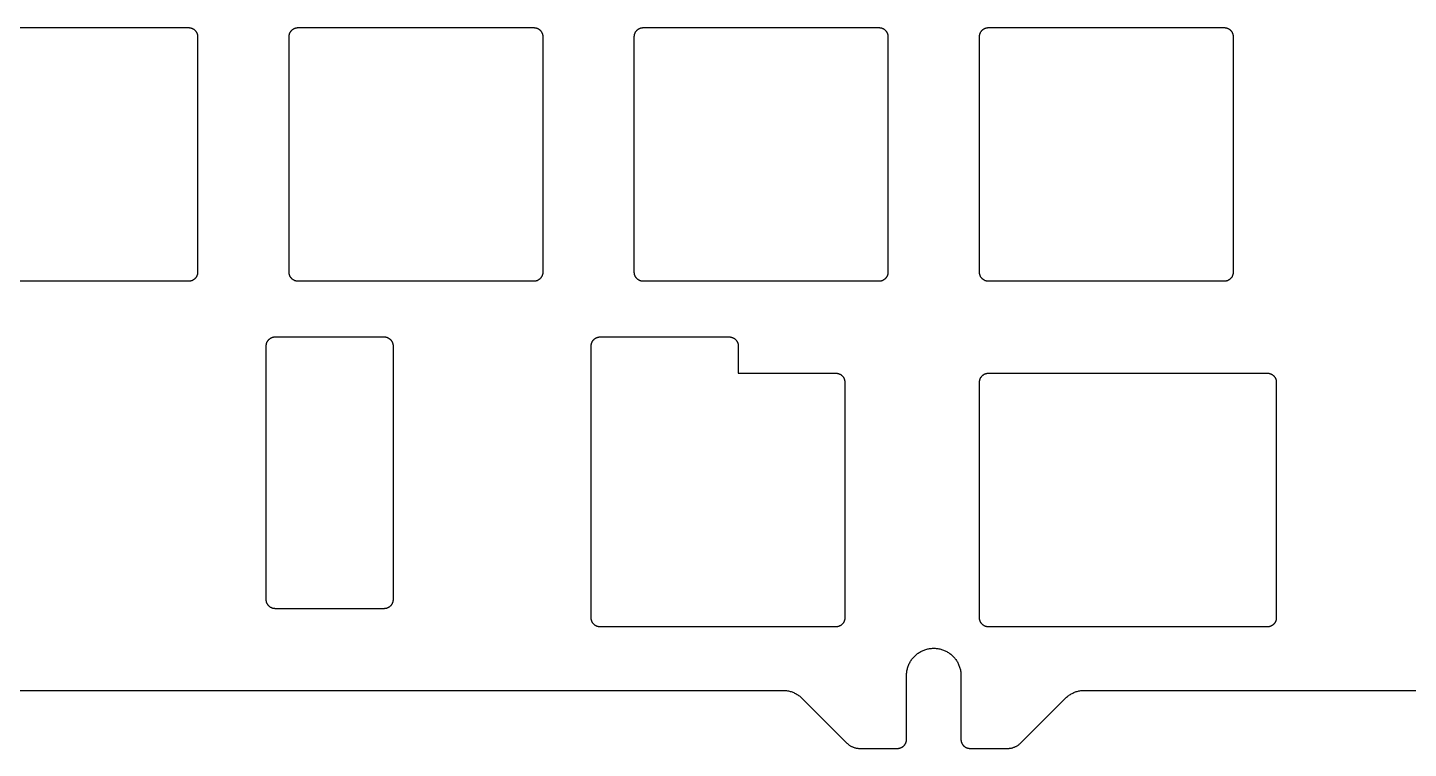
# Model space of a CAD drawing. Header units: millimetres. Extents: x 71 to 420, y -290 to -162.
# Drawn here: x 236 to 312.2, y -290.2 to -250.4 of the extents above; entities that cross this region are included whole.
import ezdxf

# ---------------------------------------------------------------- set-up
doc = ezdxf.new("R2010")
doc.units = ezdxf.units.MM
doc.layers.add('Layer 02', color=3, linetype='Continuous', true_color=0x00ff00)

msp = doc.modelspace()

# ---------------------------------------------------------------- linework, layer by layer
at = {"layer": 'Layer 02'}
for points in [[(231.92, -250.418), (244.92, -250.418)], [(244.92, -250.418), (244.937, -250.418), (244.954, -250.419), (244.971, -250.421), (244.988, -250.423), (245.005, -250.425), (245.022, -250.428), (245.038, -250.432), (245.055, -250.437), (245.071, -250.441), (245.087, -250.447), (245.103, -250.453), (245.119, -250.459), (245.135, -250.466), (245.15, -250.474), (245.165, -250.482), (245.18, -250.491), (245.194, -250.5), (245.208, -250.51), (245.222, -250.52), (245.235, -250.53), (245.249, -250.541), (245.261, -250.553), (245.273, -250.564), (245.285, -250.577), (245.297, -250.589), (245.308, -250.602), (245.318, -250.616), (245.328, -250.63), (245.338, -250.644), (245.347, -250.658), (245.356, -250.673), (245.364, -250.688), (245.371, -250.703), (245.379, -250.719), (245.385, -250.735), (245.391, -250.751), (245.396, -250.767), (245.401, -250.783), (245.406, -250.8), (245.409, -250.816), (245.413, -250.833), (245.415, -250.85), (245.417, -250.867), (245.419, -250.884), (245.42, -250.901), (245.42, -250.918)], [(250.47, -250.918), (250.47, -250.901), (250.471, -250.884), (250.473, -250.867), (250.475, -250.85), (250.477, -250.833), (250.48, -250.816), (250.484, -250.8), (250.488, -250.783), (250.493, -250.767), (250.499, -250.751), (250.505, -250.735), (250.511, -250.719), (250.518, -250.703), (250.526, -250.688), (250.534, -250.673), (250.543, -250.658), (250.552, -250.644), (250.561, -250.63), (250.572, -250.616), (250.582, -250.602), (250.593, -250.589), (250.604, -250.577), (250.616, -250.564), (250.629, -250.553), (250.641, -250.541), (250.654, -250.53), (250.668, -250.52), (250.682, -250.51), (250.696, -250.5), (250.71, -250.491), (250.725, -250.482), (250.74, -250.474), (250.755, -250.466), (250.771, -250.459), (250.786, -250.453), (250.802, -250.447), (250.819, -250.441), (250.835, -250.437), (250.852, -250.432), (250.868, -250.428), (250.885, -250.425), (250.902, -250.423), (250.919, -250.421), (250.936, -250.419), (250.953, -250.418), (250.97, -250.418)], [(250.97, -250.418), (263.97, -250.418)], [(263.97, -250.418), (263.987, -250.418), (264.004, -250.419), (264.021, -250.421), (264.038, -250.423), (264.055, -250.425), (264.072, -250.428), (264.088, -250.432), (264.105, -250.437), (264.121, -250.441), (264.137, -250.447), (264.153, -250.453), (264.169, -250.459), (264.185, -250.466), (264.2, -250.474), (264.215, -250.482), (264.23, -250.491), (264.244, -250.5), (264.258, -250.51), (264.272, -250.52), (264.285, -250.53), (264.299, -250.541), (264.311, -250.553), (264.323, -250.564), (264.335, -250.577), (264.347, -250.589), (264.358, -250.602), (264.368, -250.616), (264.378, -250.63), (264.388, -250.644), (264.397, -250.658), (264.406, -250.673), (264.414, -250.688), (264.421, -250.703), (264.429, -250.719), (264.435, -250.735), (264.441, -250.751), (264.446, -250.767), (264.451, -250.783), (264.456, -250.8), (264.459, -250.816), (264.463, -250.833), (264.465, -250.85), (264.467, -250.867), (264.469, -250.884), (264.47, -250.901), (264.47, -250.918)], [(269.52, -250.918), (269.52, -250.901), (269.521, -250.884), (269.523, -250.867), (269.525, -250.85), (269.527, -250.833), (269.53, -250.816), (269.534, -250.8), (269.538, -250.783), (269.543, -250.767), (269.549, -250.751), (269.555, -250.735), (269.561, -250.719), (269.568, -250.703), (269.576, -250.688), (269.584, -250.673), (269.593, -250.658), (269.602, -250.644), (269.611, -250.63), (269.622, -250.616), (269.632, -250.602), (269.643, -250.589), (269.654, -250.577), (269.666, -250.564), (269.679, -250.553), (269.691, -250.541), (269.704, -250.53), (269.718, -250.52), (269.732, -250.51), (269.746, -250.5), (269.76, -250.491), (269.775, -250.482), (269.79, -250.474), (269.805, -250.466), (269.821, -250.459), (269.836, -250.453), (269.852, -250.447), (269.869, -250.441), (269.885, -250.437), (269.902, -250.432), (269.918, -250.428), (269.935, -250.425), (269.952, -250.423), (269.969, -250.421), (269.986, -250.419), (270.003, -250.418), (270.02, -250.418)], [(270.02, -250.418), (283.02, -250.418)], [(283.02, -250.418), (283.037, -250.418), (283.054, -250.419), (283.071, -250.421), (283.088, -250.423), (283.105, -250.425), (283.122, -250.428), (283.138, -250.432), (283.155, -250.437), (283.171, -250.441), (283.187, -250.447), (283.203, -250.453), (283.219, -250.459), (283.235, -250.466), (283.25, -250.474), (283.265, -250.482), (283.28, -250.491), (283.294, -250.5), (283.308, -250.51), (283.322, -250.52), (283.335, -250.53), (283.349, -250.541), (283.361, -250.553), (283.373, -250.564), (283.385, -250.577), (283.397, -250.589), (283.408, -250.602), (283.418, -250.616), (283.428, -250.63), (283.438, -250.644), (283.447, -250.658), (283.456, -250.673), (283.464, -250.688), (283.471, -250.703), (283.479, -250.719), (283.485, -250.735), (283.491, -250.751), (283.496, -250.767), (283.501, -250.783), (283.506, -250.8), (283.509, -250.816), (283.513, -250.833), (283.515, -250.85), (283.517, -250.867), (283.519, -250.884), (283.52, -250.901), (283.52, -250.918)], [(288.57, -250.918), (288.57, -250.901), (288.571, -250.884), (288.573, -250.867), (288.575, -250.85), (288.577, -250.833), (288.58, -250.816), (288.584, -250.8), (288.588, -250.783), (288.593, -250.767), (288.599, -250.751), (288.605, -250.735), (288.611, -250.719), (288.618, -250.703), (288.626, -250.688), (288.634, -250.673), (288.643, -250.658), (288.652, -250.644), (288.661, -250.63), (288.672, -250.616), (288.682, -250.602), (288.693, -250.589), (288.704, -250.577), (288.716, -250.564), (288.729, -250.553), (288.741, -250.541), (288.754, -250.53), (288.768, -250.52), (288.782, -250.51), (288.796, -250.5), (288.81, -250.491), (288.825, -250.482), (288.84, -250.474), (288.855, -250.466), (288.871, -250.459), (288.886, -250.453), (288.902, -250.447), (288.919, -250.441), (288.935, -250.437), (288.952, -250.432), (288.968, -250.428), (288.985, -250.425), (289.002, -250.423), (289.019, -250.421), (289.036, -250.419), (289.053, -250.418), (289.07, -250.418)], [(289.07, -250.418), (302.07, -250.418)], [(302.07, -250.418), (302.087, -250.418), (302.104, -250.419), (302.121, -250.421), (302.138, -250.423), (302.155, -250.425), (302.172, -250.428), (302.188, -250.432), (302.205, -250.437), (302.221, -250.441), (302.237, -250.447), (302.253, -250.453), (302.269, -250.459), (302.285, -250.466), (302.3, -250.474), (302.315, -250.482), (302.33, -250.491), (302.344, -250.5), (302.358, -250.51), (302.372, -250.52), (302.385, -250.53), (302.399, -250.541), (302.411, -250.553), (302.423, -250.564), (302.435, -250.577), (302.447, -250.589), (302.458, -250.602), (302.468, -250.616), (302.478, -250.63), (302.488, -250.644), (302.497, -250.658), (302.506, -250.673), (302.514, -250.688), (302.521, -250.703), (302.529, -250.719), (302.535, -250.735), (302.541, -250.751), (302.546, -250.767), (302.551, -250.783), (302.556, -250.8), (302.559, -250.816), (302.563, -250.833), (302.565, -250.85), (302.567, -250.867), (302.569, -250.884), (302.57, -250.901), (302.57, -250.918)], [(245.42, -250.918), (245.42, -263.918)], [(250.47, -263.918), (250.47, -250.918)], [(264.47, -250.918), (264.47, -263.918)], [(269.52, -263.918), (269.52, -250.918)], [(283.52, -250.918), (283.52, -263.918)], [(288.57, -263.918), (288.57, -250.918)], [(302.57, -250.918), (302.57, -263.918)], [(245.42, -263.918), (245.42, -263.935), (245.419, -263.952), (245.417, -263.969), (245.415, -263.986), (245.413, -264.003), (245.409, -264.02), (245.406, -264.036), (245.401, -264.053), (245.396, -264.069), (245.391, -264.085), (245.385, -264.101), (245.379, -264.117), (245.371, -264.133), (245.364, -264.148), (245.356, -264.163), (245.347, -264.178), (245.338, -264.192), (245.328, -264.206), (245.318, -264.22), (245.308, -264.234), (245.297, -264.247), (245.285, -264.259), (245.273, -264.272), (245.261, -264.283), (245.249, -264.295), (245.235, -264.306), (245.222, -264.316), (245.208, -264.327), (245.194, -264.336), (245.18, -264.345), (245.165, -264.354), (245.15, -264.362), (245.135, -264.37), (245.119, -264.377), (245.103, -264.383), (245.087, -264.389), (245.071, -264.395), (245.055, -264.399), (245.038, -264.404), (245.022, -264.408), (245.005, -264.411), (244.988, -264.413), (244.971, -264.415), (244.954, -264.417), (244.937, -264.418), (244.92, -264.418)], [(250.97, -264.418), (250.953, -264.418), (250.936, -264.417), (250.919, -264.415), (250.902, -264.413), (250.885, -264.411), (250.868, -264.408), (250.852, -264.404), (250.835, -264.399), (250.819, -264.395), (250.802, -264.389), (250.786, -264.383), (250.771, -264.377), (250.755, -264.37), (250.74, -264.362), (250.725, -264.354), (250.71, -264.345), (250.696, -264.336), (250.682, -264.327), (250.668, -264.316), (250.654, -264.306), (250.641, -264.295), (250.629, -264.283), (250.616, -264.272), (250.604, -264.259), (250.593, -264.247), (250.582, -264.234), (250.572, -264.22), (250.561, -264.206), (250.552, -264.192), (250.543, -264.178), (250.534, -264.163), (250.526, -264.148), (250.518, -264.133), (250.511, -264.117), (250.505, -264.101), (250.499, -264.085), (250.493, -264.069), (250.488, -264.053), (250.484, -264.036), (250.48, -264.02), (250.477, -264.003), (250.475, -263.986), (250.473, -263.969), (250.471, -263.952), (250.47, -263.935), (250.47, -263.918)], [(264.47, -263.918), (264.47, -263.935), (264.469, -263.952), (264.467, -263.969), (264.465, -263.986), (264.463, -264.003), (264.459, -264.02), (264.456, -264.036), (264.451, -264.053), (264.446, -264.069), (264.441, -264.085), (264.435, -264.101), (264.429, -264.117), (264.421, -264.133), (264.414, -264.148), (264.406, -264.163), (264.397, -264.178), (264.388, -264.192), (264.378, -264.206), (264.368, -264.22), (264.358, -264.234), (264.347, -264.247), (264.335, -264.259), (264.323, -264.272), (264.311, -264.283), (264.299, -264.295), (264.285, -264.306), (264.272, -264.316), (264.258, -264.327), (264.244, -264.336), (264.23, -264.345), (264.215, -264.354), (264.2, -264.362), (264.185, -264.37), (264.169, -264.377), (264.153, -264.383), (264.137, -264.389), (264.121, -264.395), (264.105, -264.399), (264.088, -264.404), (264.072, -264.408), (264.055, -264.411), (264.038, -264.413), (264.021, -264.415), (264.004, -264.417), (263.987, -264.418), (263.97, -264.418)], [(270.02, -264.418), (270.003, -264.418), (269.986, -264.417), (269.969, -264.415), (269.952, -264.413), (269.935, -264.411), (269.918, -264.408), (269.902, -264.404), (269.885, -264.399), (269.869, -264.395), (269.852, -264.389), (269.836, -264.383), (269.821, -264.377), (269.805, -264.37), (269.79, -264.362), (269.775, -264.354), (269.76, -264.345), (269.746, -264.336), (269.732, -264.327), (269.718, -264.316), (269.704, -264.306), (269.691, -264.295), (269.679, -264.283), (269.666, -264.272), (269.654, -264.259), (269.643, -264.247), (269.632, -264.234), (269.622, -264.22), (269.611, -264.206), (269.602, -264.192), (269.593, -264.178), (269.584, -264.163), (269.576, -264.148), (269.568, -264.133), (269.561, -264.117), (269.555, -264.101), (269.549, -264.085), (269.543, -264.069), (269.538, -264.053), (269.534, -264.036), (269.53, -264.02), (269.527, -264.003), (269.525, -263.986), (269.523, -263.969), (269.521, -263.952), (269.52, -263.935), (269.52, -263.918)], [(283.52, -263.918), (283.52, -263.935), (283.519, -263.952), (283.517, -263.969), (283.515, -263.986), (283.513, -264.003), (283.509, -264.02), (283.506, -264.036), (283.501, -264.053), (283.496, -264.069), (283.491, -264.085), (283.485, -264.101), (283.479, -264.117), (283.471, -264.133), (283.464, -264.148), (283.456, -264.163), (283.447, -264.178), (283.438, -264.192), (283.428, -264.206), (283.418, -264.22), (283.408, -264.234), (283.397, -264.247), (283.385, -264.259), (283.373, -264.272), (283.361, -264.283), (283.349, -264.295), (283.335, -264.306), (283.322, -264.316), (283.308, -264.327), (283.294, -264.336), (283.28, -264.345), (283.265, -264.354), (283.25, -264.362), (283.235, -264.37), (283.219, -264.377), (283.203, -264.383), (283.187, -264.389), (283.171, -264.395), (283.155, -264.399), (283.138, -264.404), (283.122, -264.408), (283.105, -264.411), (283.088, -264.413), (283.071, -264.415), (283.054, -264.417), (283.037, -264.418), (283.02, -264.418)], [(289.07, -264.418), (289.053, -264.418), (289.036, -264.417), (289.019, -264.415), (289.002, -264.413), (288.985, -264.411), (288.968, -264.408), (288.952, -264.404), (288.935, -264.399), (288.919, -264.395), (288.902, -264.389), (288.886, -264.383), (288.871, -264.377), (288.855, -264.37), (288.84, -264.362), (288.825, -264.354), (288.81, -264.345), (288.796, -264.336), (288.782, -264.327), (288.768, -264.316), (288.754, -264.306), (288.741, -264.295), (288.729, -264.283), (288.716, -264.272), (288.704, -264.259), (288.693, -264.247), (288.682, -264.234), (288.672, -264.22), (288.661, -264.206), (288.652, -264.192), (288.643, -264.178), (288.634, -264.163), (288.626, -264.148), (288.618, -264.133), (288.611, -264.117), (288.605, -264.101), (288.599, -264.085), (288.593, -264.069), (288.588, -264.053), (288.584, -264.036), (288.58, -264.02), (288.577, -264.003), (288.575, -263.986), (288.573, -263.969), (288.571, -263.952), (288.57, -263.935), (288.57, -263.918)], [(302.57, -263.918), (302.57, -263.935), (302.569, -263.952), (302.567, -263.969), (302.565, -263.986), (302.563, -264.003), (302.559, -264.02), (302.556, -264.036), (302.551, -264.053), (302.546, -264.069), (302.541, -264.085), (302.535, -264.101), (302.529, -264.117), (302.521, -264.133), (302.514, -264.148), (302.506, -264.163), (302.497, -264.178), (302.488, -264.192), (302.478, -264.206), (302.468, -264.22), (302.458, -264.234), (302.447, -264.247), (302.435, -264.259), (302.423, -264.272), (302.411, -264.283), (302.399, -264.295), (302.385, -264.306), (302.372, -264.316), (302.358, -264.327), (302.344, -264.336), (302.33, -264.345), (302.315, -264.354), (302.3, -264.362), (302.285, -264.37), (302.269, -264.377), (302.253, -264.383), (302.237, -264.389), (302.221, -264.395), (302.205, -264.399), (302.188, -264.404), (302.172, -264.408), (302.155, -264.411), (302.138, -264.413), (302.121, -264.415), (302.104, -264.417), (302.087, -264.418), (302.07, -264.418)], [(244.92, -264.418), (231.92, -264.418)], [(263.97, -264.418), (250.97, -264.418)], [(283.02, -264.418), (270.02, -264.418)], [(302.07, -264.418), (289.07, -264.418)], [(249.207, -267.983), (249.208, -267.966), (249.209, -267.949), (249.21, -267.932), (249.212, -267.915), (249.215, -267.898), (249.218, -267.882), (249.222, -267.865), (249.226, -267.848), (249.231, -267.832), (249.236, -267.816), (249.242, -267.8), (249.249, -267.784), (249.256, -267.769), (249.264, -267.753), (249.272, -267.738), (249.28, -267.724), (249.289, -267.709), (249.299, -267.695), (249.309, -267.681), (249.32, -267.668), (249.331, -267.655), (249.342, -267.642), (249.354, -267.63), (249.366, -267.618), (249.379, -267.607), (249.392, -267.596), (249.405, -267.585), (249.419, -267.575), (249.433, -267.565), (249.448, -267.556), (249.462, -267.548), (249.477, -267.539), (249.493, -267.532), (249.508, -267.525), (249.524, -267.518), (249.54, -267.512), (249.556, -267.507), (249.573, -267.502), (249.589, -267.498), (249.606, -267.494), (249.623, -267.491), (249.639, -267.488), (249.656, -267.486), (249.673, -267.485), (249.69, -267.484), (249.707, -267.483)], [(249.207, -281.983), (249.207, -267.983)], [(249.707, -267.483), (255.707, -267.483)], [(255.707, -267.483), (255.725, -267.484), (255.742, -267.485), (255.759, -267.486), (255.776, -267.488), (255.792, -267.491), (255.809, -267.494), (255.826, -267.498), (255.842, -267.502), (255.859, -267.507), (255.875, -267.512), (255.891, -267.518), (255.907, -267.525), (255.922, -267.532), (255.938, -267.539), (255.953, -267.548), (255.967, -267.556), (255.982, -267.565), (255.996, -267.575), (256.01, -267.585), (256.023, -267.596), (256.036, -267.607), (256.049, -267.618), (256.061, -267.63), (256.073, -267.642), (256.084, -267.655), (256.095, -267.668), (256.106, -267.681), (256.116, -267.695), (256.126, -267.709), (256.135, -267.724), (256.143, -267.738), (256.151, -267.753), (256.159, -267.769), (256.166, -267.784), (256.173, -267.8), (256.179, -267.816), (256.184, -267.832), (256.189, -267.848), (256.193, -267.865), (256.197, -267.882), (256.2, -267.898), (256.203, -267.915), (256.205, -267.932), (256.206, -267.949), (256.207, -267.966), (256.207, -267.983)], [(256.207, -267.983), (256.207, -281.983)], [(267.139, -267.987), (267.139, -267.97), (267.14, -267.953), (267.141, -267.936), (267.143, -267.919), (267.146, -267.902), (267.149, -267.885), (267.153, -267.869), (267.157, -267.852), (267.162, -267.836), (267.168, -267.82), (267.174, -267.804), (267.18, -267.788), (267.187, -267.772), (267.195, -267.757), (267.203, -267.742), (267.212, -267.727), (267.221, -267.713), (267.23, -267.699), (267.24, -267.685), (267.251, -267.672), (267.262, -267.659), (267.273, -267.646), (267.285, -267.634), (267.297, -267.622), (267.31, -267.61), (267.323, -267.599), (267.337, -267.589), (267.35, -267.579), (267.364, -267.569), (267.379, -267.56), (267.394, -267.551), (267.409, -267.543), (267.424, -267.536), (267.44, -267.528), (267.455, -267.522), (267.471, -267.516), (267.487, -267.511), (267.504, -267.506), (267.52, -267.501), (267.537, -267.498), (267.554, -267.494), (267.571, -267.492), (267.588, -267.49), (267.605, -267.488), (267.622, -267.487), (267.639, -267.487)], [(267.139, -282.987), (267.139, -267.987)], [(267.639, -267.487), (274.757, -267.487)], [(274.757, -267.487), (274.775, -267.487), (274.792, -267.488), (274.809, -267.49), (274.826, -267.492), (274.842, -267.494), (274.859, -267.498), (274.876, -267.501), (274.892, -267.506), (274.909, -267.511), (274.925, -267.516), (274.941, -267.522), (274.957, -267.528), (274.972, -267.536), (274.988, -267.543), (275.003, -267.551), (275.017, -267.56), (275.032, -267.569), (275.046, -267.579), (275.06, -267.589), (275.073, -267.599), (275.086, -267.61), (275.099, -267.622), (275.111, -267.634), (275.123, -267.646), (275.134, -267.659), (275.145, -267.672), (275.156, -267.685), (275.166, -267.699), (275.176, -267.713), (275.185, -267.727), (275.193, -267.742), (275.201, -267.757), (275.209, -267.772), (275.216, -267.788), (275.223, -267.804), (275.229, -267.82), (275.234, -267.836), (275.239, -267.852), (275.243, -267.869), (275.247, -267.885), (275.25, -267.902), (275.253, -267.919), (275.255, -267.936), (275.256, -267.953), (275.257, -267.97), (275.257, -267.987)], [(275.257, -267.987), (275.257, -269.487), (280.639, -269.487)], [(280.639, -269.487), (280.656, -269.487), (280.673, -269.488), (280.69, -269.49), (280.707, -269.492), (280.724, -269.494), (280.74, -269.498), (280.757, -269.501), (280.774, -269.506), (280.79, -269.511), (280.806, -269.516), (280.822, -269.522), (280.838, -269.529), (280.853, -269.536), (280.869, -269.543), (280.884, -269.551), (280.899, -269.56), (280.913, -269.569), (280.927, -269.579), (280.941, -269.589), (280.954, -269.599), (280.967, -269.61), (280.98, -269.622), (280.992, -269.634), (281.004, -269.646), (281.016, -269.659), (281.027, -269.672), (281.037, -269.685), (281.047, -269.699), (281.057, -269.713), (281.066, -269.727), (281.075, -269.742), (281.083, -269.757), (281.09, -269.772), (281.097, -269.788), (281.104, -269.804), (281.11, -269.82), (281.115, -269.836), (281.12, -269.852), (281.124, -269.869), (281.128, -269.885), (281.131, -269.902), (281.134, -269.919), (281.136, -269.936), (281.138, -269.953), (281.138, -269.97), (281.139, -269.987)], [(288.57, -269.987), (288.57, -269.97), (288.571, -269.953), (288.573, -269.936), (288.575, -269.919), (288.577, -269.902), (288.58, -269.885), (288.584, -269.869), (288.589, -269.852), (288.593, -269.836), (288.599, -269.82), (288.605, -269.804), (288.611, -269.788), (288.618, -269.772), (288.626, -269.757), (288.634, -269.742), (288.643, -269.727), (288.652, -269.713), (288.662, -269.699), (288.672, -269.685), (288.682, -269.672), (288.693, -269.659), (288.705, -269.646), (288.716, -269.634), (288.729, -269.622), (288.741, -269.61), (288.754, -269.599), (288.768, -269.589), (288.782, -269.579), (288.796, -269.569), (288.81, -269.56), (288.825, -269.551), (288.84, -269.543), (288.855, -269.536), (288.871, -269.529), (288.887, -269.522), (288.903, -269.516), (288.919, -269.511), (288.935, -269.506), (288.952, -269.501), (288.968, -269.498), (288.985, -269.494), (289.002, -269.492), (289.019, -269.49), (289.036, -269.488), (289.053, -269.487), (289.07, -269.487)], [(289.07, -269.487), (294.698, -269.487), (303.951, -269.487)], [(303.951, -269.487), (303.956, -269.487)], [(303.956, -269.487), (304.451, -269.487)], [(304.451, -269.487), (304.468, -269.487), (304.485, -269.488), (304.502, -269.49), (304.519, -269.492), (304.536, -269.494), (304.553, -269.498), (304.57, -269.501), (304.586, -269.506), (304.603, -269.511), (304.619, -269.516), (304.635, -269.522), (304.65, -269.529), (304.666, -269.536), (304.681, -269.543), (304.696, -269.551), (304.711, -269.56), (304.725, -269.569), (304.74, -269.579), (304.753, -269.589), (304.767, -269.599), (304.78, -269.61), (304.793, -269.622), (304.805, -269.634), (304.817, -269.646), (304.828, -269.659), (304.839, -269.672), (304.85, -269.685), (304.86, -269.699), (304.869, -269.713), (304.878, -269.727), (304.887, -269.742), (304.895, -269.757), (304.903, -269.772), (304.91, -269.788), (304.916, -269.804), (304.922, -269.82), (304.928, -269.836), (304.933, -269.852), (304.937, -269.869), (304.941, -269.885), (304.944, -269.902), (304.947, -269.919), (304.949, -269.936), (304.95, -269.953), (304.951, -269.97), (304.951, -269.987)], [(281.139, -269.987), (281.139, -282.987)], [(288.57, -282.987), (288.57, -269.987)], [(304.951, -269.987), (304.951, -282.987)], [(249.707, -282.483), (249.69, -282.483), (249.673, -282.482), (249.656, -282.481), (249.639, -282.479), (249.623, -282.476), (249.606, -282.473), (249.589, -282.469), (249.573, -282.465), (249.556, -282.46), (249.54, -282.455), (249.524, -282.449), (249.508, -282.442), (249.493, -282.435), (249.477, -282.427), (249.462, -282.419), (249.448, -282.411), (249.433, -282.401), (249.419, -282.392), (249.405, -282.382), (249.392, -282.371), (249.379, -282.36), (249.366, -282.349), (249.354, -282.337), (249.342, -282.325), (249.331, -282.312), (249.32, -282.299), (249.309, -282.286), (249.299, -282.272), (249.289, -282.258), (249.28, -282.243), (249.272, -282.228), (249.264, -282.213), (249.256, -282.198), (249.249, -282.183), (249.242, -282.167), (249.236, -282.151), (249.231, -282.135), (249.226, -282.118), (249.222, -282.102), (249.218, -282.085), (249.215, -282.068), (249.212, -282.051), (249.21, -282.035), (249.209, -282.018), (249.208, -282), (249.207, -281.983)], [(255.707, -282.483), (249.707, -282.483)], [(256.207, -281.983), (256.207, -282), (256.206, -282.018), (256.205, -282.035), (256.203, -282.051), (256.2, -282.068), (256.197, -282.085), (256.193, -282.102), (256.189, -282.118), (256.184, -282.135), (256.179, -282.151), (256.173, -282.167), (256.166, -282.183), (256.159, -282.198), (256.151, -282.213), (256.143, -282.228), (256.135, -282.243), (256.126, -282.258), (256.116, -282.272), (256.106, -282.286), (256.095, -282.299), (256.084, -282.312), (256.073, -282.325), (256.061, -282.337), (256.049, -282.349), (256.036, -282.36), (256.023, -282.371), (256.01, -282.382), (255.996, -282.392), (255.982, -282.401), (255.967, -282.411), (255.953, -282.419), (255.938, -282.427), (255.922, -282.435), (255.907, -282.442), (255.891, -282.449), (255.875, -282.455), (255.859, -282.46), (255.842, -282.465), (255.826, -282.469), (255.809, -282.473), (255.792, -282.476), (255.776, -282.479), (255.759, -282.481), (255.742, -282.482), (255.725, -282.483), (255.707, -282.483)], [(267.639, -283.487), (267.622, -283.487), (267.605, -283.486), (267.588, -283.484), (267.571, -283.482), (267.554, -283.48), (267.537, -283.477), (267.52, -283.473), (267.504, -283.469), (267.487, -283.464), (267.471, -283.458), (267.455, -283.452), (267.44, -283.446), (267.424, -283.439), (267.409, -283.431), (267.394, -283.423), (267.379, -283.414), (267.364, -283.405), (267.35, -283.396), (267.337, -283.386), (267.323, -283.375), (267.31, -283.364), (267.297, -283.353), (267.285, -283.341), (267.273, -283.328), (267.262, -283.316), (267.251, -283.303), (267.24, -283.289), (267.23, -283.275), (267.221, -283.261), (267.212, -283.247), (267.203, -283.232), (267.195, -283.217), (267.187, -283.202), (267.18, -283.186), (267.174, -283.171), (267.168, -283.155), (267.162, -283.138), (267.157, -283.122), (267.153, -283.105), (267.149, -283.089), (267.146, -283.072), (267.143, -283.055), (267.141, -283.038), (267.14, -283.021), (267.139, -283.004), (267.139, -282.987)], [(281.139, -282.987), (281.138, -283.004), (281.138, -283.021), (281.136, -283.038), (281.134, -283.055), (281.131, -283.072), (281.128, -283.089), (281.124, -283.105), (281.12, -283.122), (281.115, -283.138), (281.11, -283.155), (281.104, -283.171), (281.097, -283.186), (281.09, -283.202), (281.083, -283.217), (281.075, -283.232), (281.066, -283.247), (281.057, -283.261), (281.047, -283.275), (281.037, -283.289), (281.027, -283.303), (281.016, -283.316), (281.004, -283.328), (280.992, -283.341), (280.98, -283.353), (280.967, -283.364), (280.954, -283.375), (280.941, -283.386), (280.927, -283.396), (280.913, -283.405), (280.899, -283.414), (280.884, -283.423), (280.869, -283.431), (280.853, -283.439), (280.838, -283.446), (280.822, -283.452), (280.806, -283.458), (280.79, -283.464), (280.774, -283.469), (280.757, -283.473), (280.74, -283.477), (280.724, -283.48), (280.707, -283.482), (280.69, -283.484), (280.673, -283.486), (280.656, -283.487), (280.639, -283.487)], [(289.07, -283.487), (289.053, -283.487), (289.036, -283.486), (289.019, -283.485), (289.002, -283.482), (288.985, -283.48), (288.968, -283.477), (288.952, -283.473), (288.935, -283.469), (288.919, -283.464), (288.903, -283.458), (288.887, -283.452), (288.871, -283.446), (288.855, -283.439), (288.84, -283.431), (288.825, -283.423), (288.81, -283.414), (288.796, -283.405), (288.782, -283.396), (288.768, -283.386), (288.754, -283.375), (288.741, -283.364), (288.729, -283.353), (288.716, -283.341), (288.705, -283.328), (288.693, -283.316), (288.682, -283.303), (288.672, -283.289), (288.662, -283.275), (288.652, -283.261), (288.643, -283.247), (288.634, -283.232), (288.626, -283.217), (288.618, -283.202), (288.611, -283.186), (288.605, -283.171), (288.599, -283.155), (288.593, -283.138), (288.589, -283.122), (288.584, -283.106), (288.58, -283.089), (288.577, -283.072), (288.575, -283.055), (288.573, -283.038), (288.571, -283.021), (288.57, -283.004), (288.57, -282.987)], [(304.951, -282.987), (304.951, -283.004), (304.95, -283.021), (304.949, -283.038), (304.947, -283.055), (304.944, -283.072), (304.941, -283.089), (304.937, -283.106), (304.933, -283.122), (304.928, -283.138), (304.922, -283.155), (304.916, -283.171), (304.91, -283.186), (304.903, -283.202), (304.895, -283.217), (304.887, -283.232), (304.878, -283.247), (304.869, -283.261), (304.86, -283.275), (304.85, -283.289), (304.839, -283.303), (304.828, -283.316), (304.817, -283.328), (304.805, -283.341), (304.793, -283.353), (304.78, -283.364), (304.767, -283.375), (304.753, -283.386), (304.74, -283.396), (304.725, -283.405), (304.711, -283.414), (304.696, -283.423), (304.681, -283.431), (304.666, -283.439), (304.65, -283.446), (304.635, -283.452), (304.619, -283.458), (304.603, -283.464), (304.586, -283.469), (304.57, -283.473), (304.553, -283.477), (304.536, -283.48), (304.519, -283.482), (304.502, -283.485), (304.485, -283.486), (304.468, -283.487), (304.451, -283.487)], [(280.639, -283.487), (267.639, -283.487)], [(304.451, -283.487), (289.07, -283.487)], [(284.545, -286.168), (284.546, -286.116), (284.549, -286.065), (284.553, -286.013), (284.559, -285.962), (284.567, -285.91), (284.577, -285.86), (284.589, -285.809), (284.602, -285.759), (284.617, -285.709), (284.633, -285.66), (284.652, -285.612), (284.672, -285.564), (284.694, -285.517), (284.717, -285.471), (284.742, -285.426), (284.768, -285.381), (284.796, -285.337), (284.825, -285.295), (284.856, -285.253), (284.889, -285.213), (284.922, -285.173), (284.957, -285.135), (284.993, -285.098), (285.031, -285.063), (285.07, -285.028), (285.11, -284.995), (285.151, -284.964), (285.193, -284.934), (285.236, -284.905), (285.28, -284.878), (285.325, -284.852), (285.371, -284.828), (285.418, -284.806), (285.465, -284.785), (285.513, -284.766), (285.562, -284.748), (285.611, -284.732), (285.661, -284.718), (285.711, -284.706), (285.762, -284.695), (285.813, -284.686), (285.864, -284.679), (285.916, -284.674), (285.967, -284.67), (286.019, -284.668), (286.071, -284.668), (286.123, -284.67), (286.174, -284.674), (286.226, -284.679), (286.277, -284.686), (286.328, -284.695), (286.379, -284.706), (286.429, -284.718), (286.479, -284.732), (286.528, -284.748), (286.577, -284.766), (286.625, -284.785), (286.672, -284.806), (286.719, -284.828), (286.765, -284.852), (286.81, -284.878), (286.854, -284.905), (286.897, -284.934), (286.939, -284.964), (286.98, -284.995), (287.02, -285.028), (287.059, -285.063), (287.096, -285.098), (287.133, -285.135), (287.168, -285.173), (287.201, -285.213), (287.234, -285.253), (287.265, -285.295), (287.294, -285.337), (287.322, -285.381), (287.348, -285.426), (287.373, -285.471), (287.396, -285.517), (287.418, -285.564), (287.438, -285.612), (287.456, -285.66), (287.473, -285.709), (287.488, -285.759), (287.501, -285.809), (287.513, -285.86), (287.523, -285.91), (287.531, -285.962), (287.537, -286.013), (287.541, -286.065), (287.544, -286.116), (287.545, -286.168)], [(284.545, -289.693), (284.545, -286.168)], [(287.545, -286.168), (287.545, -289.693)], [(127.679, -286.993), (277.724, -286.993)], [(277.724, -286.993), (277.775, -286.994), (277.826, -286.997), (277.877, -287.001), (277.928, -287.007), (277.979, -287.015), (278.029, -287.024), (278.079, -287.036), (278.128, -287.049), (278.177, -287.063), (278.226, -287.08), (278.274, -287.098), (278.321, -287.117), (278.368, -287.138), (278.414, -287.161), (278.459, -287.186), (278.503, -287.211), (278.546, -287.239), (278.589, -287.268), (278.63, -287.298), (278.67, -287.329), (278.709, -287.362), (278.747, -287.397), (278.784, -287.432)], [(293.306, -287.432), (293.342, -287.397), (293.38, -287.362), (293.42, -287.329), (293.46, -287.298), (293.501, -287.268), (293.544, -287.239), (293.587, -287.211), (293.631, -287.186), (293.676, -287.161), (293.722, -287.138), (293.769, -287.117), (293.816, -287.098), (293.864, -287.08), (293.913, -287.063), (293.962, -287.049), (294.011, -287.036), (294.061, -287.024), (294.111, -287.015), (294.162, -287.007), (294.213, -287.001), (294.264, -286.997), (294.315, -286.994), (294.366, -286.993)], [(294.366, -286.993), (372.974, -286.993)], [(278.784, -287.432), (281.252, -289.9)], [(290.838, -289.9), (293.306, -287.432)], [(281.252, -289.9), (281.277, -289.924), (281.302, -289.947), (281.328, -289.969), (281.355, -289.99), (281.382, -290.01), (281.411, -290.029), (281.44, -290.047), (281.469, -290.065), (281.499, -290.081), (281.53, -290.096), (281.561, -290.11), (281.592, -290.123), (281.624, -290.135), (281.657, -290.146), (281.689, -290.156), (281.722, -290.165), (281.756, -290.172), (281.789, -290.178), (281.823, -290.184), (281.857, -290.188), (281.891, -290.191), (281.925, -290.192), (281.959, -290.193)], [(281.959, -290.193), (284.045, -290.193)], [(284.045, -290.193), (284.057, -290.193), (284.069, -290.192), (284.082, -290.192), (284.094, -290.191), (284.106, -290.189), (284.118, -290.187), (284.13, -290.185), (284.142, -290.183), (284.154, -290.181), (284.166, -290.178), (284.178, -290.175), (284.19, -290.171), (284.202, -290.167), (284.213, -290.163), (284.225, -290.159), (284.236, -290.155), (284.247, -290.15), (284.259, -290.145), (284.27, -290.139), (284.28, -290.134), (284.291, -290.128), (284.302, -290.122), (284.312, -290.115), (284.323, -290.109), (284.333, -290.102), (284.343, -290.094), (284.353, -290.087), (284.362, -290.079), (284.372, -290.072), (284.381, -290.063), (284.39, -290.055), (284.399, -290.047), (284.407, -290.038), (284.415, -290.029), (284.424, -290.02), (284.431, -290.01), (284.439, -290.001), (284.446, -289.991), (284.454, -289.981), (284.46, -289.971), (284.467, -289.96), (284.473, -289.95), (284.48, -289.939), (284.486, -289.929), (284.491, -289.918), (284.497, -289.907), (284.502, -289.895), (284.506, -289.884), (284.511, -289.873), (284.515, -289.861), (284.519, -289.85), (284.523, -289.838), (284.526, -289.826), (284.53, -289.814), (284.533, -289.802), (284.535, -289.79), (284.537, -289.778), (284.539, -289.766), (284.541, -289.754), (284.542, -289.742), (284.544, -289.73), (284.544, -289.718), (284.545, -289.705), (284.545, -289.693)], [(287.545, -289.693), (287.545, -289.705), (287.546, -289.718), (287.546, -289.73), (287.547, -289.742), (287.549, -289.754), (287.551, -289.766), (287.553, -289.778), (287.555, -289.79), (287.557, -289.802), (287.56, -289.814), (287.563, -289.826), (287.567, -289.838), (287.571, -289.85), (287.575, -289.861), (287.579, -289.873), (287.583, -289.884), (287.588, -289.895), (287.593, -289.907), (287.599, -289.918), (287.604, -289.929), (287.61, -289.939), (287.616, -289.95), (287.623, -289.96), (287.629, -289.971), (287.636, -289.981), (287.644, -289.991), (287.651, -290.001), (287.659, -290.01), (287.666, -290.02), (287.675, -290.029), (287.683, -290.038), (287.691, -290.047), (287.7, -290.055), (287.709, -290.063), (287.718, -290.072), (287.728, -290.079), (287.737, -290.087), (287.747, -290.094), (287.757, -290.102), (287.767, -290.109), (287.778, -290.115), (287.788, -290.122), (287.799, -290.128), (287.809, -290.134), (287.82, -290.139), (287.831, -290.145), (287.843, -290.15), (287.854, -290.155), (287.865, -290.159), (287.877, -290.163), (287.888, -290.167), (287.9, -290.171), (287.912, -290.175), (287.924, -290.178), (287.936, -290.181), (287.948, -290.183), (287.96, -290.185), (287.972, -290.187), (287.984, -290.189), (287.996, -290.191), (288.008, -290.192), (288.02, -290.192), (288.033, -290.193), (288.045, -290.193)], [(288.045, -290.193), (290.131, -290.193)], [(290.131, -290.193), (290.165, -290.192), (290.199, -290.191), (290.233, -290.188), (290.267, -290.184), (290.301, -290.178), (290.334, -290.172), (290.368, -290.165), (290.401, -290.156), (290.433, -290.146), (290.466, -290.135), (290.498, -290.123), (290.529, -290.11), (290.56, -290.096), (290.591, -290.081), (290.621, -290.065), (290.65, -290.047), (290.679, -290.029), (290.707, -290.01), (290.735, -289.99), (290.762, -289.969), (290.788, -289.947), (290.813, -289.924), (290.838, -289.9)]]:
    msp.add_lwpolyline(points, dxfattribs=at)

doc.saveas('drawing.dxf')
